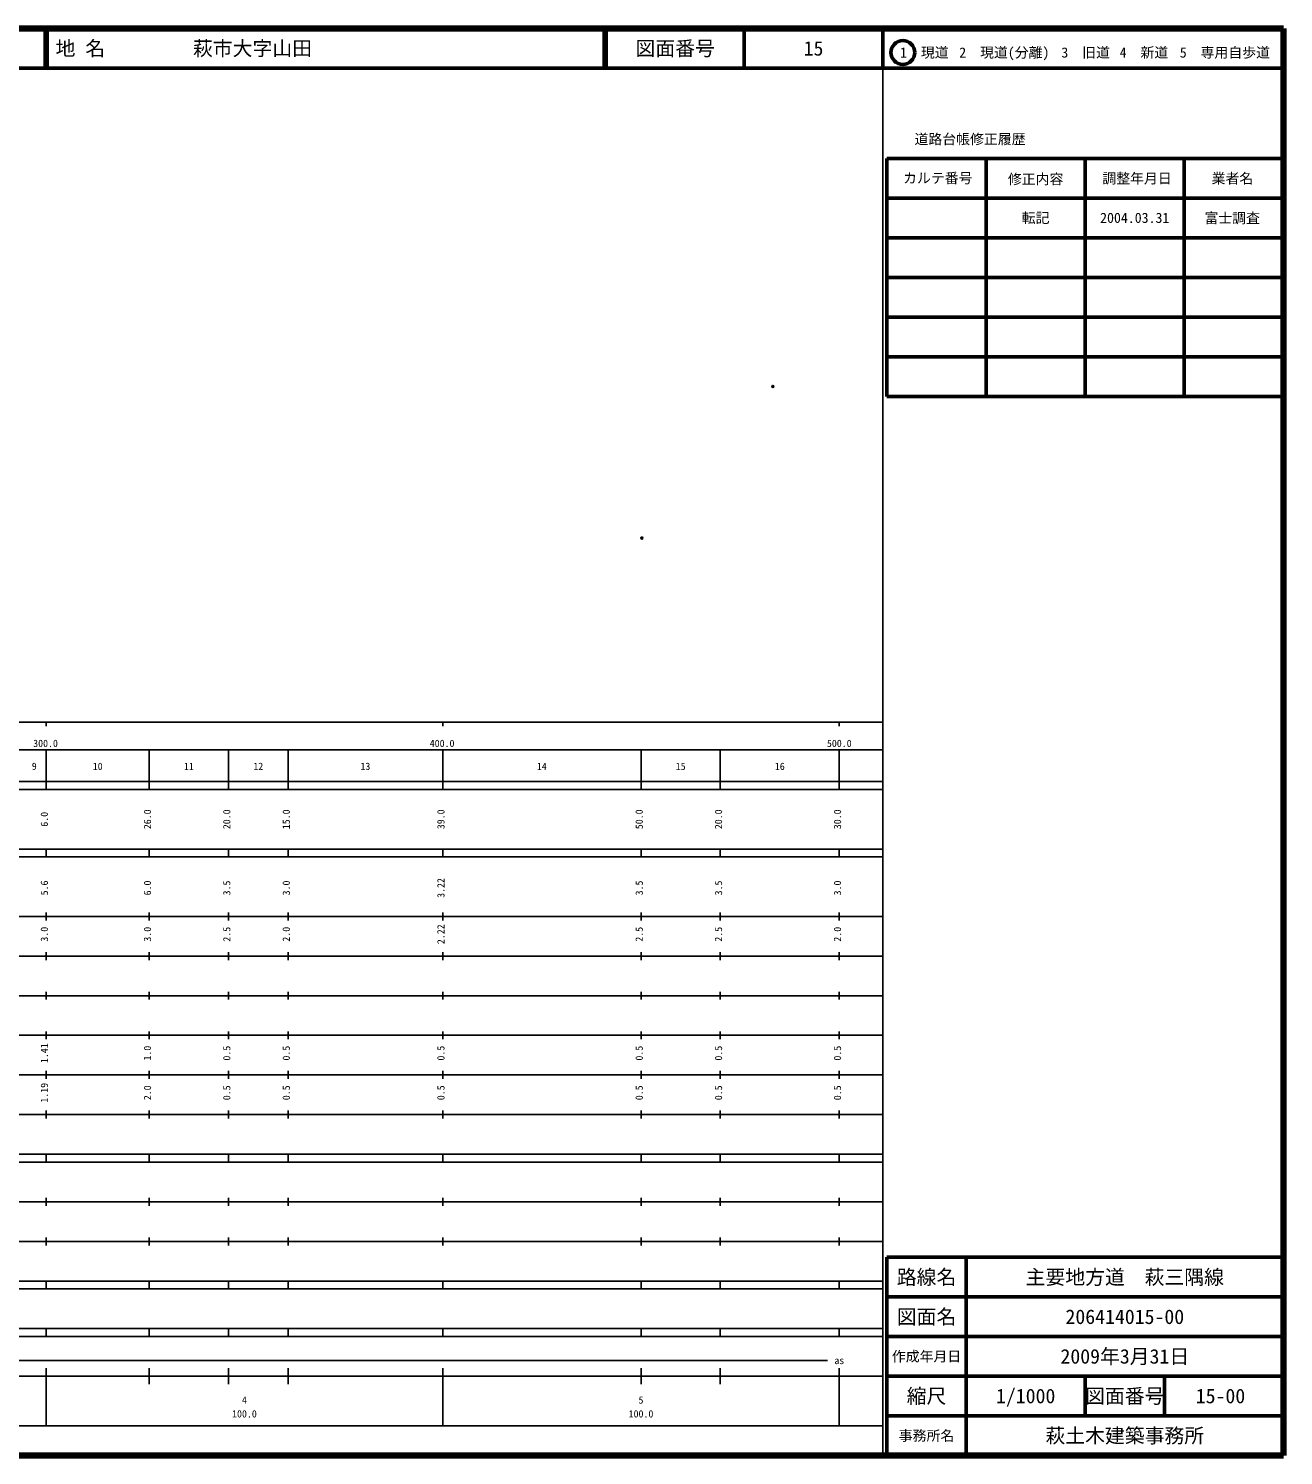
# Model space of a CAD drawing. Units: millimetres on the paper. Extents: x 40 to 680, y 20 to 380.
# Drawn here: x 363.6 to 680, y 20 to 380 of the extents above; entities that cross this region are included whole.
import ezdxf
from ezdxf.enums import TextEntityAlignment as Align

# ---------------------------------------------------------------- set-up
doc = ezdxf.new("R2010")
doc.units = ezdxf.units.MM
doc.header["$PDMODE"] = 32
doc.header["$PDSIZE"] = 0.5
doc.layers.add('M-OTRS', color=6, linetype='Continuous')
doc.layers.add('M-TTL-TXT', color=7, linetype='Continuous')
for name, color, linetype, lineweight in [('M-TTL', 2, 'Continuous', 140), ('M-TTL-BAND', 7, 'Continuous', 25), ('M-TTL-FRAM', 2, 'Continuous', 50), ('M-TTL-LINE', 7, 'Continuous', 50)]:
    doc.layers.add(name, color=color, linetype=linetype, lineweight=lineweight)
doc.styles.add('ＭＳ ゴシック', font='')
doc.styles.get('ＭＳ ゴシック').set_extended_font_data('MS Gothic')

msp = doc.modelspace()

# ---------------------------------------------------------------- linework, layer by layer
at = {"layer": 'M-OTRS'}
for p in [(551.24, 289.693), (518.224, 251.461)]:
    msp.add_point(p, dxfattribs=at)
at = {"layer": 'M-TTL'}
for p, q in [((680, 380), (40, 380)), ((680, 20), (680, 380)), ((40, 20), (680, 20))]:
    msp.add_line(p, q, dxfattribs=at)
at = {"layer": 'M-TTL-BAND'}
for p, q in [((579, 20), (579, 370)), ((40, 205), (579, 205)), ((368, 205), (368, 204)), ((468, 205), (468, 204)), ((568, 205), (568, 204)), ((68, 198), (579, 198)), ((368, 188), (368, 198)), ((394, 188), (394, 198)), ((414, 188), (414, 198)), ((429, 188), (429, 198)), ((468, 188), (468, 198)), ((518, 188), (518, 198)), ((538, 188), (538, 198)), ((568, 188), (568, 198)), ((40, 190), (579, 190)), ((40, 188), (579, 188)), ((40, 173), (579, 173)), ((368, 171), (368, 173)), ((394, 171), (394, 173)), ((414, 171), (414, 173)), ((429, 171), (429, 173)), ((468, 171), (468, 173)), ((518, 171), (518, 173)), ((538, 171), (538, 173)), ((568, 171), (568, 173)), ((40, 171), (579, 171)), ((40, 156), (579, 156)), ((368, 155), (368, 157)), ((394, 155), (394, 157)), ((414, 155), (414, 157)), ((429, 155), (429, 157)), ((468, 155), (468, 157)), ((518, 155), (518, 157)), ((538, 155), (538, 157)), ((568, 155), (568, 157)), ((46, 146), (579, 146)), ((368, 145), (368, 147)), ((394, 145), (394, 147)), ((414, 145), (414, 147)), ((429, 145), (429, 147)), ((468, 145), (468, 147)), ((518, 145), (518, 147)), ((538, 145), (538, 147)), ((568, 145), (568, 147)), ((368, 135), (368, 137)), ((394, 135), (394, 137)), ((414, 135), (414, 137)), ((429, 135), (429, 137)), ((468, 135), (468, 137)), ((518, 135), (518, 137)), ((538, 135), (538, 137)), ((568, 135), (568, 137)), ((52, 136), (579, 136)), ((46, 126), (579, 126)), ((368, 125), (368, 127)), ((394, 125), (394, 127)), ((414, 125), (414, 127)), ((429, 125), (429, 127)), ((468, 125), (468, 127)), ((518, 125), (518, 127)), ((538, 125), (538, 127)), ((568, 125), (568, 127)), ((52, 116), (579, 116)), ((368, 115), (368, 117)), ((394, 115), (394, 117)), ((414, 115), (414, 117)), ((429, 115), (429, 117)), ((468, 115), (468, 117)), ((518, 115), (518, 117)), ((538, 115), (538, 117)), ((568, 115), (568, 117)), ((46, 106), (579, 106)), ((368, 105), (368, 107)), ((394, 105), (394, 107)), ((414, 105), (414, 107)), ((429, 105), (429, 107)), ((468, 105), (468, 107)), ((518, 105), (518, 107)), ((538, 105), (538, 107)), ((568, 105), (568, 107)), ((40, 96), (579, 96)), ((40, 94), (579, 94)), ((368, 94), (368, 96)), ((394, 94), (394, 96)), ((414, 94), (414, 96)), ((429, 94), (429, 96)), ((468, 94), (468, 96)), ((518, 94), (518, 96)), ((538, 94), (538, 96)), ((568, 94), (568, 96)), ((49, 84), (579, 84)), ((368, 83), (368, 85)), ((394, 83), (394, 85)), ((414, 83), (414, 85)), ((429, 83), (429, 85)), ((468, 83), (468, 85)), ((518, 83), (518, 85)), ((538, 83), (538, 85)), ((568, 83), (568, 85)), ((40, 74), (579, 74)), ((368, 73), (368, 75)), ((394, 73), (394, 75)), ((414, 73), (414, 75)), ((429, 73), (429, 75)), ((468, 73), (468, 75)), ((518, 73), (518, 75)), ((538, 73), (538, 75)), ((568, 73), (568, 75)), ((40, 64), (579, 64)), ((40, 62), (579, 62)), ((368, 62), (368, 64)), ((394, 62), (394, 64)), ((414, 62), (414, 64)), ((429, 62), (429, 64)), ((468, 62), (468, 64)), ((518, 62), (518, 64)), ((538, 62), (538, 64)), ((568, 62), (568, 64)), ((40, 52), (579, 52)), ((368, 50), (368, 52)), ((394, 50), (394, 52)), ((414, 50), (414, 52)), ((429, 50), (429, 52)), ((468, 50), (468, 52)), ((518, 50), (518, 52)), ((538, 50), (538, 52)), ((568, 50), (568, 52)), ((40, 50), (579, 50)), ((71, 44), (565, 44)), ((40, 40), (579, 40)), ((368, 27.5), (368, 42)), ((394, 38), (394, 42)), ((414, 38), (414, 42)), ((429, 38), (429, 42)), ((468, 27.5), (468, 42)), ((518, 38), (518, 42)), ((538, 38), (538, 42)), ((568, 27.5), (568, 42)), ((68, 27.5), (579, 27.5))]:
    msp.add_line(p, q, dxfattribs=at)
at = {"layer": 'M-TTL-FRAM'}
for p, q in [((580, 347.197), (580, 287.197)), ((580, 347.197), (680, 347.197)), ((580, 287.197), (680, 287.197)), ((680, 70), (580, 70)), ((580, 70), (580, 20))]:
    msp.add_line(p, q, dxfattribs=at)
at = {"layer": 'M-TTL-LINE'}
for p, q in [((367.75, 380), (367.75, 370)), ((368.25, 380), (368.25, 370)), ((508.747, 380), (508.747, 370)), ((509.247, 380), (509.247, 370)), ((543.997, 380), (543.997, 370)), ((579, 380), (579, 370)), ((40, 370), (680, 370)), ((605, 347.197), (605, 287.197)), ((630, 347.197), (630, 287.197)), ((655, 347.197), (655, 287.197)), ((580, 337.197), (680, 337.197)), ((580, 327.197), (680, 327.197)), ((580, 317.197), (680, 317.197)), ((580, 307.197), (680, 307.197)), ((580, 297.197), (680, 297.197)), ((600, 70), (600, 20)), ((680, 60), (580, 60)), ((680, 50), (580, 50)), ((680, 40), (580, 40)), ((630, 40), (630, 30)), ((650, 40), (650, 30)), ((680, 30), (580, 30))]:
    msp.add_line(p, q, dxfattribs=at)
msp.add_circle((584.031, 373.958), 3, dxfattribs=at)

# ---------------------------------------------------------------- texts
at = {"layer": 'M-TTL-BAND', "style": 'ＭＳ ゴシック'}
for s, p in [('300.0', (367.844, 198.195)), ('400.0', (467.844, 198.195)), ('500.0', (568, 198.195)), ('9', (365, 192.405)), ('10', (381, 192.405)), ('11', (404, 192.405)), ('12', (421.5, 192.405)), ('13', (448.5, 192.405)), ('14', (493, 192.405)), ('15', (528, 192.405)), ('16', (553, 192.405)), ('as', (568, 42.5)), ('4', (418, 32.523)), ('5', (518, 32.523)), ('100.0', (418, 29.033)), ('100.0', (518, 29.033))]:
    msp.add_text(s, height=1.833, dxfattribs=at).set_placement(p, align=Align.BOTTOM_CENTER)
for s, p in [('6.0', (369, 180.5)), ('26.0', (395, 180.5)), ('20.0', (415, 180.5)), ('15.0', (430, 180.5)), ('39.0', (469, 180.5)), ('50.0', (519, 180.5)), ('20.0', (539, 180.5)), ('30.0', (569, 180.5)), ('5.6', (369, 163.174)), ('6.0', (395, 163.174)), ('3.5', (415, 163.174)), ('3.0', (430, 163.174)), ('3.22', (469, 163.174)), ('3.5', (519, 163.174)), ('3.5', (539, 163.174)), ('3.0', (569, 163.174)), ('3.0', (369, 151.5)), ('3.0', (395, 151.5)), ('2.5', (415, 151.5)), ('2.0', (430, 151.5)), ('2.22', (469, 151.5)), ('2.5', (519, 151.5)), ('2.5', (539, 151.5)), ('2.0', (569, 151.5)), ('1.41', (369, 121.5)), ('1.0', (395, 121.5)), ('0.5', (415, 121.5)), ('0.5', (430, 121.5)), ('0.5', (469, 121.5)), ('0.5', (519, 121.5)), ('0.5', (539, 121.5)), ('0.5', (569, 121.5)), ('1.19', (369, 111.5)), ('2.0', (395, 111.5)), ('0.5', (415, 111.5)), ('0.5', (430, 111.5)), ('0.5', (469, 111.5)), ('0.5', (519, 111.5)), ('0.5', (539, 111.5)), ('0.5', (569, 111.5))]:
    msp.add_text(s, height=1.833, rotation=90, dxfattribs=at).set_placement(p, align=Align.BOTTOM_CENTER)
at = {"layer": 'M-TTL-TXT', "style": 'ＭＳ ゴシック'}
for s, p in [('地 名', (370.38, 375)), ('萩市大字山田', (405.024, 375))]:
    msp.add_text(s, height=3.666, dxfattribs=at).set_placement(p, align=Align.MIDDLE_LEFT)
for s, height, p in [('図面番号', 3.666, (526.622, 375)), ('15', 3.666, (561.497, 375)), ('1\u3000現道', 2.566, (589.448, 373.958)), ('2\u3000現道(分離)', 2.566, (609.619, 373.958)), ('3\u3000旧道', 2.566, (630.121, 373.958)), ('4\u3000新道', 2.566, (644.824, 373.958)), ('5\u3000専用自歩道', 2.566, (665.228, 373.958)), ('道路台帳修正履歴', 2.566, (600.968, 352.113)), ('カルテ番号', 2.566, (592.839, 342.277)), ('修正内容', 2.566, (617.509, 342.023)), ('調整年月日', 2.566, (643.089, 342.197)), ('業者名', 2.566, (667.134, 342.197)), ('転記', 2.566, (617.5, 332.245)), ('2004.03.31', 2.566, (642.5, 332.245)), ('富士調査', 2.566, (667.077, 332.189)), ('路線名', 3.666, (590, 65)), ('路線名', 3.666, (590, 65)), ('主要地方道\u3000萩三隅線', 3.666, (640, 65)), ('図面名', 3.666, (590, 55)), ('図面名', 3.666, (590, 55)), ('206414015-00', 3.666, (640, 55)), ('2009年3月31日', 3.666, (640, 45)), ('作成年月日', 2.566, (590, 45)), ('作成年月日', 2.566, (590, 45)), ('縮尺', 3.666, (590, 35)), ('縮尺', 3.666, (590, 35)), ('1/1000', 3.666, (615, 35)), ('図面番号', 3.666, (640, 35)), ('図面番号', 3.666, (640, 35)), ('15-00', 3.666, (664.125, 35)), ('事務所名', 2.566, (590, 25)), ('事務所名', 2.566, (590, 25)), ('萩土木建築事務所', 3.666, (640, 25))]:
    msp.add_text(s, height=height, dxfattribs=at).set_placement(p, align=Align.MIDDLE_CENTER)

doc.saveas('drawing.dxf')
